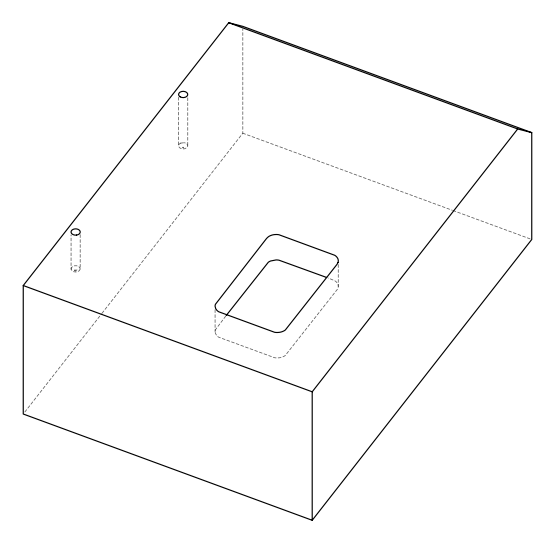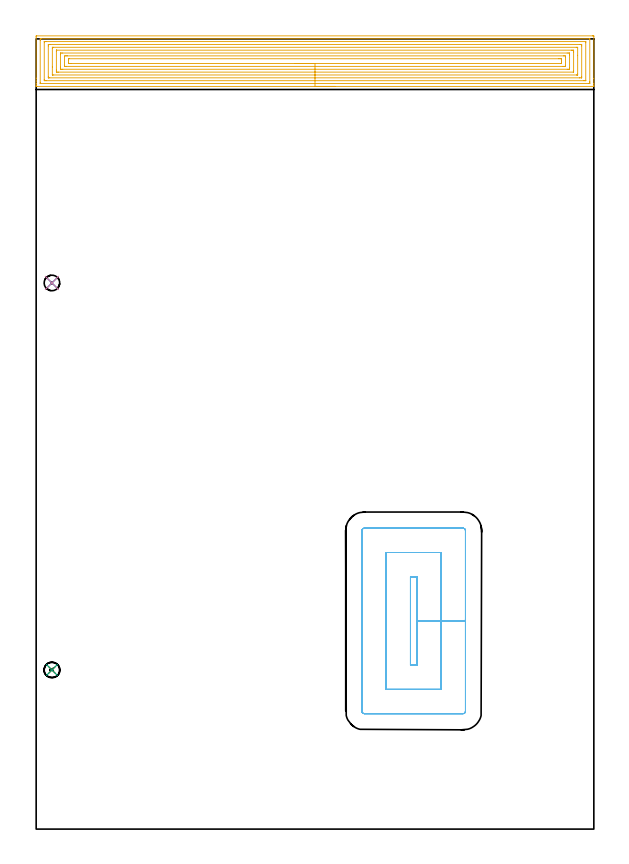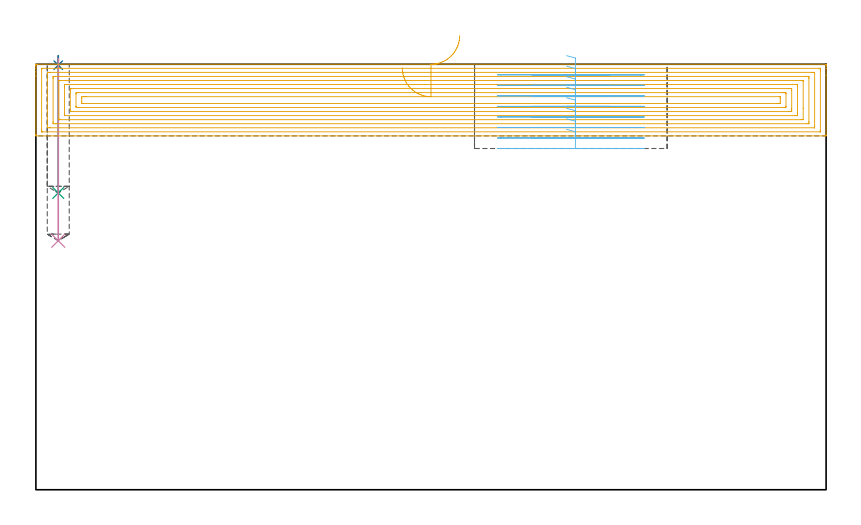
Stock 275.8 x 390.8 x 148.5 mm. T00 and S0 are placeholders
(PLAN: 6 operations, 3 tool changes, 31.1 min)
(1 SPOT_DRILL | STEP1POCKET | NXT0321_9005460120000 | 0.03 min | 0 mm3)
(2 SPOT_DRILL_1 | STEP1POCKET_1 | NXT0321_9005460120000 | 0.03 min | 0 mm3)
(3 DRILL_BLIND_HOLE_INTO_CENTER | STEP1POCKET | UGT0301_196 | 0.19 min | 2004 mm3)
(4 DRILL_BLIND_HOLE_INTO_CENTER_1 | STEP1POCKET_1 | UGT0301_196 | 0.26 min | 2777 mm3)
(5 AREA_MILL | FG_CHAMFER_SURFACE | UGT0205_001 | 20.29 min | 86182 mm3)
(6 MILL_RECTANGULAR_POCKET | POCKET_RECTANGULAR_STRAIGHT | UGT0201_008 | Follow Part, ap 4, ae 75% | 10.33 min | 210683 mm3)
(TOOL NXT0321_9005460120000 | NC Spot Drill, 142deg, 12mm, Carbide, Uncoated | D12 PA142 FL30 Z2)
(TOOL UGT0301_196 | Twist Drill 7.7 mm | D7.7 PA118 FL73 Z2)
(TOOL UGT0205_001 | Chamfer Mill 20 x 3 x 45 deg. | D20 FL50 Z2)
(TOOL UGT0201_008 | End Mill 16 mm | D16 FL32 Z4)
(OP 1 SPOT_DRILL)
G17 G21 G94 G90
T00 M6
G54
G17 G0 G90 X7.8 Y78.7 S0 M3
G43 Z158.5 H0
G94 G81 G98 Z148.169 F250. R151.5
G80
M5
M2
(OP 2 SPOT_DRILL_1)
G17 G21 G94 G90
T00 M6
G54
G17 G0 G90 X7.8 Y270.1 S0 M3
G43 Z158.5 H0
G94 G81 G98 Z148.169 F250. R151.5
G80
M5
M2
(OP 3 DRILL_BLIND_HOLE_INTO_CENTER)
G17 G21 G94 G90
T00 M6
G54
G17 G0 G90 X7.8 Y78.7 S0 M3
G43 Z158.5 H0
G94 G81 G98 Z103.6 F250. R150.5
G80
M5
M2
(OP 4 DRILL_BLIND_HOLE_INTO_CENTER_1)
G17 G21 G94 G90
T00 M6
G54
G17 G0 G90 X7.8 Y270.1 S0 M3
G43 Z158.5 H0
G94 G81 G98 Z86.9 F250. R150.5
G80
M5
M2
(OP 5 AREA_MILL)
G17 G21 G94 G90
T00 M6
G54
G17 G0 G90 X147.899 Y367.301 S1061 M3
G43 Z158.5 H0
G94 G1 X147.861 Z157.628 F250.
X147.747 Z156.763
X147.559 Z155.911
X147.296 Z155.079
X146.962 Z154.273
X146.56 Z153.499
X146.091 Z152.763
X145.56 Z152.071
X144.97 Z151.428
X144.327 Z150.839
X143.635 Z150.308
X142.899 Z149.839
X142.125 Z149.436
X141.32 Z149.102
X140.488 Z148.84
X139.636 Z148.651
X138.771 Z148.537
X137.899 Z148.499
X0.629 Y367.302 Z148.498
X0.184 Y367.305 Z148.495
X0.089 Y367.303 Z148.492
X0.007 Y367.321 Z148.47
X0.003 Y367.323 Z148.468
X0. Y367.334 Z148.457
Y367.733 Z148.066
Y367.986 Z147.814
Y368.714 Z147.081
Y369.965 Z145.832
Y371.375 Z144.421
Y391.773 Z124.025
X0.002 Y392.036 Z123.762
X0.01 Y392.292 Z123.506
X0.267 Y392.299 Z123.499
X275.169 Y392.3 Z123.5
X275.535 Y392.297 Z123.502
X275.79 Y392.292 Z123.506
X275.8 Y392.034 Z123.764
Y371.113 Z144.682
Y368.714 Z147.081
Y367.986 Z147.814
Y367.733 Z148.067
Y367.334 Z148.457
X275.791 Y367.303 Z148.488
X275.617 Y367.3 Z148.5
X137.899 Y367.301 Z148.499
Y368.715 Z147.085
X2.196 Y368.716 Z147.084
X2.085 Y368.718 Z147.082
X2.031 Y368.72 Z147.08
X2.011 Y368.722 Z147.078
X2.009 Y368.74 Z147.06
X2.004 Y368.859 Z146.941
X2. Y369.13 Z146.67
Y389.999 Z125.801
X2.001 Y390.414 Z125.386
X2.008 Y390.83 Z124.97
X2.01 Y390.88 Z124.92
X2.029 Y390.881 Z124.919
X2.084 Y390.884 Z124.916
X2.196 Y390.885 Z124.915
X2.419 Y390.886 Z124.914
X273.604 Y390.885 Z124.915
X273.716 Y390.884 Z124.916
X273.771 Y390.881 Z124.919
X273.79 Y390.879 Z124.921
X273.792 Y390.861 Z124.939
X273.796 Y390.742 Z125.058
X273.8 Y390.47 Z125.33
Y369.601 Z146.199
X273.799 Y369.187 Z146.613
X273.792 Y368.77 Z147.03
X273.79 Y368.72 Z147.08
X273.771 Y368.719 Z147.081
X273.716 Y368.716 Z147.084
X273.604 Y368.715 Z147.085
X273.381 Y368.714 Z147.086
X137.899 Y368.715 Z147.085
Y370.129 Z145.671
X5.102 Y370.13 Z145.67
X4.567 Y370.131 Z145.669
X4.208 Y370.135 Z145.665
X4.089 Y370.137 Z145.663
X4.01 Y370.15 Z145.65
X4.006 Y370.282 Z145.518
X4.002 Y370.488 Z145.312
X4. Y370.694 Z145.106
Y389.318 Z126.482
X4.003 Y389.387 Z126.413
X4.009 Y389.441 Z126.359
X4.013 Y389.465 Z126.335
X4.028 Y389.466 Z126.334
X4.208 Y389.469 Z126.331
X4.74 Y389.471 Z126.329
X5.102 Y389.472 Z126.328
X271.713 Y389.471 Z126.329
X271.757 Y389.47 Z126.33
X271.78 Y389.468 Z126.332
X271.787 Y389.466 Z126.334
X271.79 Y389.455 Z126.345
X271.796 Y389.318 Z126.482
X271.799 Y389.112 Z126.688
X271.8 Y388.906 Z126.894
X271.799 Y370.282 Z145.518
X271.796 Y370.213 Z145.587
X271.791 Y370.159 Z145.641
X271.787 Y370.135 Z145.665
X271.772 Y370.134 Z145.666
X271.592 Y370.131 Z145.669
X271.06 Y370.129 Z145.671
X270.698
X137.899
Y371.544 Z144.256
X6.719
X6.113 Y371.547 Z144.253
X6.048 Y371.549 Z144.251
X6.01 Y371.551 Z144.249
X6.008 Y371.6 Z144.2
X6.004 Y371.819 Z143.981
X6. Y372.258 Z143.542
Y387.335 Z128.465
X6.004 Y387.78 Z128.02
X6.008 Y388.001 Z127.799
X6.01 Y388.049 Z127.751
X6.063 Y388.052 Z127.748
X6.168 Y388.055 Z127.745
X6.891 Y388.057 Z127.743
X7.06
X269.079
X269.687 Y388.054 Z127.746
X269.753 Y388.052 Z127.748
X269.79 Y388.049 Z127.751
X269.792 Y388. Z127.8
X269.796 Y387.781 Z128.019
X269.8 Y387.342 Z128.458
Y372.265 Z143.535
X269.796 Y371.82 Z143.98
X269.792 Y371.6 Z144.2
X269.79 Y371.551 Z144.249
X269.737 Y371.548 Z144.252
X269.632 Y371.545 Z144.255
X268.909 Y371.543 Z144.257
X268.74
X137.899 Y371.544 Z144.256
Y372.958 Z142.842
X8.487 Y372.959 Z142.841
X8.104 Y372.964 Z142.836
X8.009 Y372.967 Z142.833
X8.005 Y372.994 Z142.806
X8.001 Y373.052 Z142.748
X8. Y376.926 Z138.874
Y386.238 Z129.562
X8.001 Y386.452 Z129.348
X8.006 Y386.619 Z129.181
X8.009 Y386.634 Z129.166
X8.061 Y386.638 Z129.162
X8.164 Y386.642 Z129.158
X8.293 Y386.643 Z129.157
X8.486
X267.121
X267.314 Y386.642 Z129.158
X267.7 Y386.637 Z129.163
X267.791 Y386.633 Z129.167
X267.795 Y386.607 Z129.193
X267.799 Y386.548 Z129.252
X267.8 Y382.674 Z133.126
Y373.362 Z142.438
X267.798 Y373.149 Z142.651
X267.793 Y372.981 Z142.819
X267.791 Y372.966 Z142.834
X267.738 Y372.962 Z142.838
X267.636 Y372.958 Z142.842
X267.507 Y372.957 Z142.843
X267.314
X137.899 Y372.958 Z142.842
Y374.372 Z141.428
X11.021 Y374.373 Z141.427
X10.468 Y374.376 Z141.424
X10.12 Y374.38 Z141.42
X10.01 Y374.39 Z141.41
X10.004 Y374.495 Z141.305
X10.001 Y374.922 Z140.878
X10. Y375.386 Z140.414
Y384.678 Z131.122
X10.002 Y385.14 Z130.66
X10.007 Y385.207 Z130.593
X10.01 Y385.222 Z130.578
X10.018 Y385.224 Z130.576
X10.051 Y385.226 Z130.574
X10.19 Y385.228 Z130.572
X264.777
X265.332 Y385.225 Z130.575
X265.678 Y385.222 Z130.578
X265.79 Y385.211 Z130.589
X265.796 Y385.105 Z130.695
X265.799 Y384.678 Z131.122
X265.8 Y384.214 Z131.586
Y374.922 Z140.878
X265.798 Y374.46 Z141.34
X265.793 Y374.393 Z141.407
X265.79 Y374.378 Z141.422
X265.782 Y374.376 Z141.424
X265.749 Y374.374 Z141.426
X265.61 Y374.372 Z141.428
X137.899
Y375.786 Z140.014
X13.15 Y375.787 Z140.013
X12.278 Y375.788 Z140.012
X12.256 Y375.789 Z140.011
X12.01 Y375.809 Z139.991
X12.003 Y376.06 Z139.74
X12. Y376.696 Z139.104
Y376.95 Z138.85
X12.001 Y383.157 Z132.643
X12.01 Y383.791 Z132.009
X12.234 Y383.813 Z131.987
X12.256 Y383.814
X13.126 Y383.815 Z131.985
X262.626
X263.521 Y383.814 Z131.986
X263.544 Y383.812 Z131.988
X263.79 Y383.791 Z132.009
X263.797 Y383.54 Z132.26
X263.8 Y382.904 Z132.896
Y382.65 Z133.15
X263.799 Y376.443 Z139.357
X263.79 Y375.809 Z139.991
X263.566 Y375.788 Z140.012
X263.544 Y375.787 Z140.013
X262.673 Y375.785 Z140.015
X137.899 Y375.786 Z140.014
Y377.2 Z138.6
X14.939 Y377.201 Z138.599
X14.427 Y377.203 Z138.597
X14.045 Y377.208 Z138.592
X14.004 Y377.583 Z138.217
X14.001 Y377.626 Z138.174
Y382.017 Z133.783
X14.002 Y382.059 Z133.741
X14.045 Y382.393 Z133.407
X14.554 Y382.399 Z133.401
X14.939 Y382.4 Z133.4
X15.447 Y382.401 Z133.399
X260.861 Y382.4 Z133.4
X261.371 Y382.398 Z133.402
X261.755 Y382.393 Z133.407
X261.796 Y382.017 Z133.783
X261.799 Y381.974 Z133.826
Y377.583 Z138.217
X261.797 Y377.541 Z138.259
X261.755 Y377.207 Z138.593
X261.246 Y377.202 Z138.598
X260.861 Y377.2 Z138.6
X260.353
X137.899
Y378.615 Z137.185
X17.475
X16.727 Y378.617 Z137.183
X16.577 Y378.619 Z137.181
X16.01 Y378.635 Z137.165
X16.001 Y379.19 Z136.61
Y380.243 Z135.557
X16.006 Y380.959 Z134.841
X16.011 Y380.98 Z134.82
X16.027 Y380.982 Z134.818
X16.072 Y380.984 Z134.816
X16.166 Y380.986 Z134.814
X16.353
X258.324
X259.072 Y380.984 Z134.816
X259.222 Y380.982 Z134.818
X259.79 Y380.966 Z134.834
X259.799 Y380.41 Z135.39
Y379.357 Z136.443
X259.794 Y378.641 Z137.159
X259.789 Y378.62 Z137.18
X259.773 Y378.618 Z137.182
X259.728 Y378.616 Z137.184
X259.634 Y378.614 Z137.186
X259.447
X137.899 Y378.615 Z137.185
X137.028 Z137.223
X136.163 Z137.337
X135.311 Z137.526
X134.479 Z137.788
X133.673 Z138.122
X132.899 Z138.525
X132.164 Z138.994
X131.471 Z139.525
X130.828 Z140.114
X130.239 Z140.758
X129.708 Z141.45
X129.239 Z142.185
X128.836 Z142.959
X128.502 Z143.765
X128.24 Z144.597
X128.051 Z145.449
X127.937 Z146.314
X127.899 Z147.185
G0 Z158.5
M5
M2
(OP 6 MILL_RECTANGULAR_POCKET)
G17 G21 G94 G90
T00 M6
G54
G17 G0 G90 X185.239 Y81.1 S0 M3
G43 Z158.5 H0
Z151.5
G94 G1 X188.3 Z150.68 F250.
Y102.95 Z144.825
Y124.8 F500.
X185.1
Y81.1
X188.3
Y102.95
X200.3
Y136.8
X173.1
Y69.1
X200.3
Y102.95
X212.3
Y147.6
G3 X211.1 Y148.8 R1.2
G1 X162.3
G3 X161.1 Y147.6 R1.2
G1 Y58.3
G3 X162.3 Y57.1 R1.2
G1 X211.1
G3 X212.3 Y58.3 R1.2
G1 Y102.95
Y103.95
G0 X185.239 Y81.1 Z147.825
G1 X188.3 Z147.005 F250.
Y102.95 Z141.15
Y124.8 F500.
X185.1
Y81.1
X188.3
Y102.95
X200.3
Y136.8
X173.1
Y69.1
X200.3
Y102.95
X212.3
Y147.6
G3 X211.1 Y148.8 R1.2
G1 X162.3
G3 X161.1 Y147.6 R1.2
G1 Y58.3
G3 X162.3 Y57.1 R1.2
G1 X211.1
G3 X212.3 Y58.3 R1.2
G1 Y102.95
Y103.95
G0 X185.239 Y81.1 Z144.15
G1 X188.3 Z143.33 F250.
Y102.95 Z137.475
Y124.8 F500.
X185.1
Y81.1
X188.3
Y102.95
X200.3
Y136.8
X173.1
Y69.1
X200.3
Y102.95
X212.3
Y147.6
G3 X211.1 Y148.8 R1.2
G1 X162.3
G3 X161.1 Y147.6 R1.2
G1 Y58.3
G3 X162.3 Y57.1 R1.2
G1 X211.1
G3 X212.3 Y58.3 R1.2
G1 Y102.95
Y103.95
G0 X185.239 Y81.1 Z140.475
G1 X188.3 Z139.655 F250.
Y102.95 Z133.8
Y124.8 F500.
X185.1
Y81.1
X188.3
Y102.95
X200.3
Y136.8
X173.1
Y69.1
X200.3
Y102.95
X212.3
Y147.6
G3 X211.1 Y148.8 R1.2
G1 X162.3
G3 X161.1 Y147.6 R1.2
G1 Y58.3
G3 X162.3 Y57.1 R1.2
G1 X211.1
G3 X212.3 Y58.3 R1.2
G1 Y102.95
Y103.95
G0 X185.239 Y81.1 Z136.8
G1 X188.3 Z135.98 F250.
Y102.95 Z130.125
Y124.8 F500.
X185.1
Y81.1
X188.3
Y102.95
X200.3
Y136.8
X173.1
Y69.1
X200.3
Y102.95
X212.3
Y147.6
G3 X211.1 Y148.8 R1.2
G1 X162.3
G3 X161.1 Y147.6 R1.2
G1 Y58.3
G3 X162.3 Y57.1 R1.2
G1 X211.1
G3 X212.3 Y58.3 R1.2
G1 Y102.95
Y103.95
G0 X185.239 Y81.1 Z133.125
G1 X188.3 Z132.305 F250.
Y102.95 Z126.45
Y124.8 F500.
X185.1
Y81.1
X188.3
Y102.95
X200.3
Y136.8
X173.1
Y69.1
X200.3
Y102.95
X212.3
Y147.6
G3 X211.1 Y148.8 R1.2
G1 X162.3
G3 X161.1 Y147.6 R1.2
G1 Y58.3
G3 X162.3 Y57.1 R1.2
G1 X211.1
G3 X212.3 Y58.3 R1.2
G1 Y102.95
Y103.95
G0 X185.239 Y81.1 Z129.45
G1 X188.3 Z128.63 F250.
Y102.95 Z122.775
Y124.8 F500.
X185.1
Y81.1
X188.3
Y102.95
X200.3
Y136.8
X173.1
Y69.1
X200.3
Y102.95
X212.3
Y147.6
G3 X211.1 Y148.8 R1.2
G1 X162.3
G3 X161.1 Y147.6 R1.2
G1 Y58.3
G3 X162.3 Y57.1 R1.2
G1 X211.1
G3 X212.3 Y58.3 R1.2
G1 Y102.95
Y103.95
G0 X185.239 Y81.1 Z125.775
G1 X188.3 Z124.955 F250.
Y102.95 Z119.1
Y124.8 F500.
X185.1
Y81.1
X188.3
Y102.95
X200.3
Y136.8
X173.1
Y69.1
X200.3
Y102.95
X212.3
Y147.6
G3 X211.1 Y148.8 R1.2
G1 X162.3
G3 X161.1 Y147.6 R1.2
G1 Y58.3
G3 X162.3 Y57.1 R1.2
G1 X211.1
G3 X212.3 Y58.3 R1.2
G1 Y102.95
Y103.95
G0 Z158.5
M5
M2
